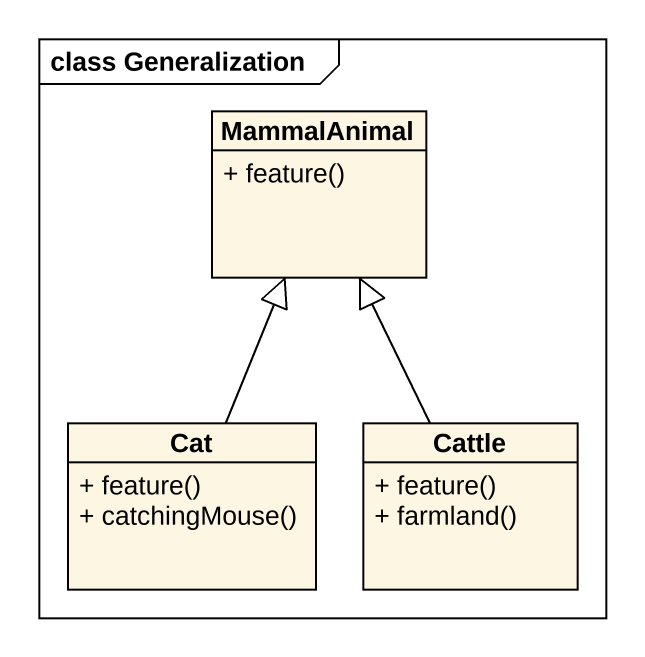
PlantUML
@startuml
mainframe class Generalization
hide circle
hide empty members
skinparam classAttributeIconSize 0
class MammalAnimal {
  + feature()
}
class Cat {
  + feature()
  + catchingMouse()
}
class Cattle {
  + feature()
  + farmland()
}
Cat -up-|> MammalAnimal
Cattle -up-|> MammalAnimal
@enduml
